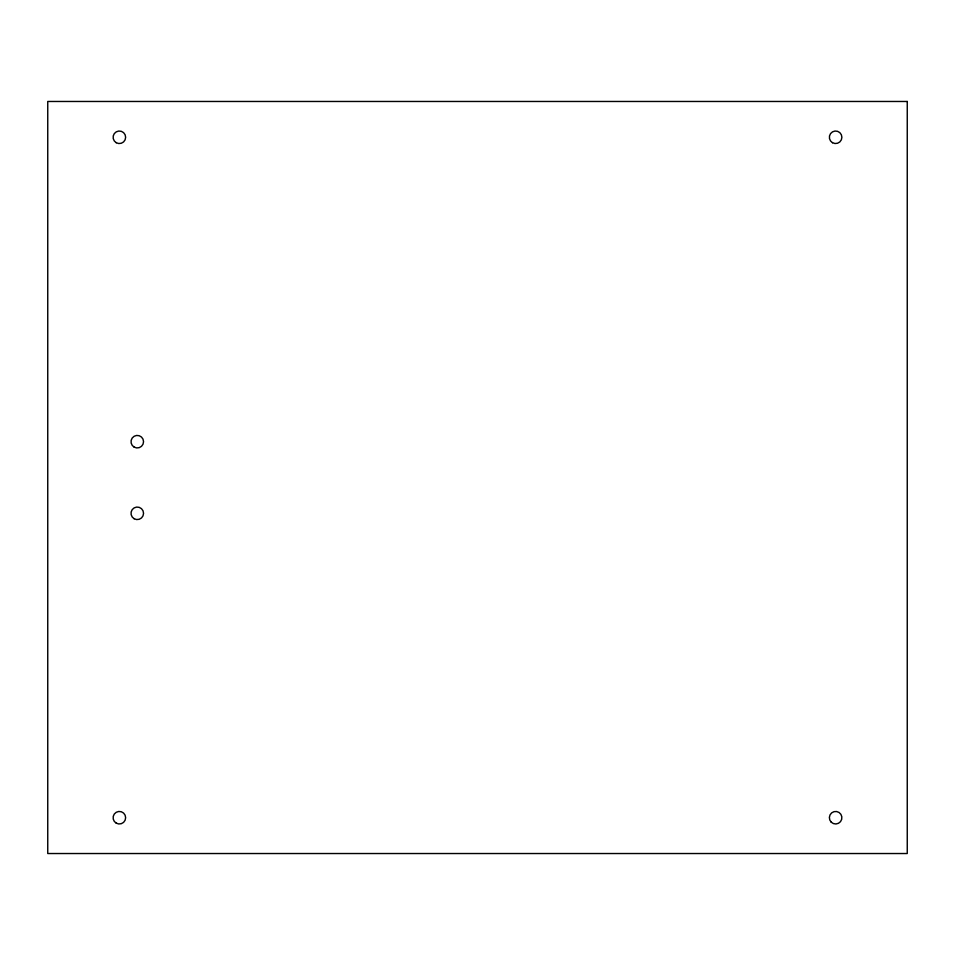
<?xml version="1.0" encoding="UTF-8"?>
<svg xmlns="http://www.w3.org/2000/svg" width="955" height="955" viewBox="0 0 955 955"><rect width="100%" height="100%" fill="white"/><g stroke="black" fill="none" stroke-linecap="round" stroke-linejoin="round"><path stroke-width="1.43" d="M907.25 101.469L47.75 101.469L47.75 853.531L907.25 853.531L907.25 101.469M116.235 142.713A6.267 6.267 0 0 0 125.642 137.281A6.267 6.267 0 0 0 116.247 131.85A6.267 6.267 0 0 0 116.235 142.713M832.497 142.713A6.267 6.267 0 0 0 841.892 137.281A6.267 6.267 0 0 0 832.497 131.85A6.267 6.267 0 0 0 832.497 142.713M831.196 822.148A6.267 6.267 0 0 0 841.677 819.342A6.267 6.267 0 0 0 834.002 811.666A6.267 6.267 0 0 0 831.196 822.148M116.235 823.15A6.267 6.267 0 0 0 125.642 817.719A6.267 6.267 0 0 0 116.235 812.287A6.267 6.267 0 0 0 116.235 823.15M134.154 447.119A6.267 6.267 0 0 0 143.548 441.688A6.267 6.267 0 0 0 134.154 436.256A6.267 6.267 0 0 0 134.154 447.119M134.142 518.744A6.267 6.267 0 0 0 143.548 513.312A6.267 6.267 0 0 0 134.154 507.881A6.267 6.267 0 0 0 134.142 518.744"/></g></svg>
